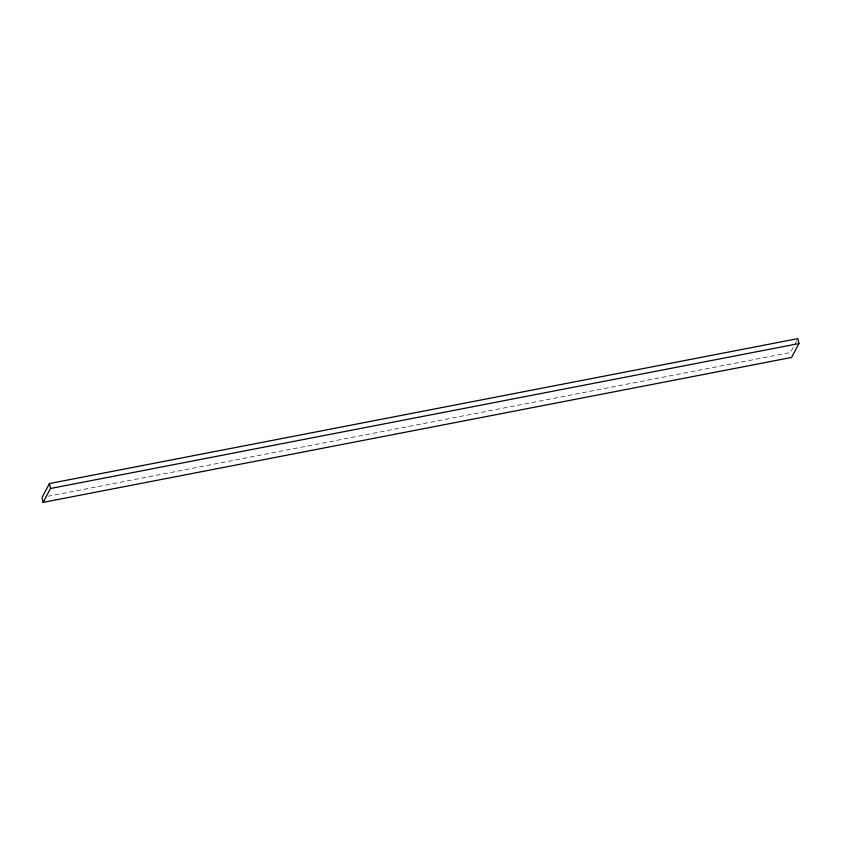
<?xml version="1.0" encoding="UTF-8"?>
<svg xmlns="http://www.w3.org/2000/svg" width="841" height="841" viewBox="0 0 841 841"><rect width="100%" height="100%" fill="white"/><g stroke="black" fill="none" stroke-linecap="round" stroke-linejoin="round"><path stroke-width="0.63" stroke-dasharray="4.21 3.15" d="M796.648 340.941L790.498 352.505L48.494 496.179"/><path stroke-width="1.26" d="M49.43 483.554L42.05 497.43L43.122 502.371L791.57 357.446L798.95 343.57L797.878 338.629L49.43 483.554L50.502 488.495L43.122 502.371M50.502 488.495L798.95 343.57"/></g></svg>
